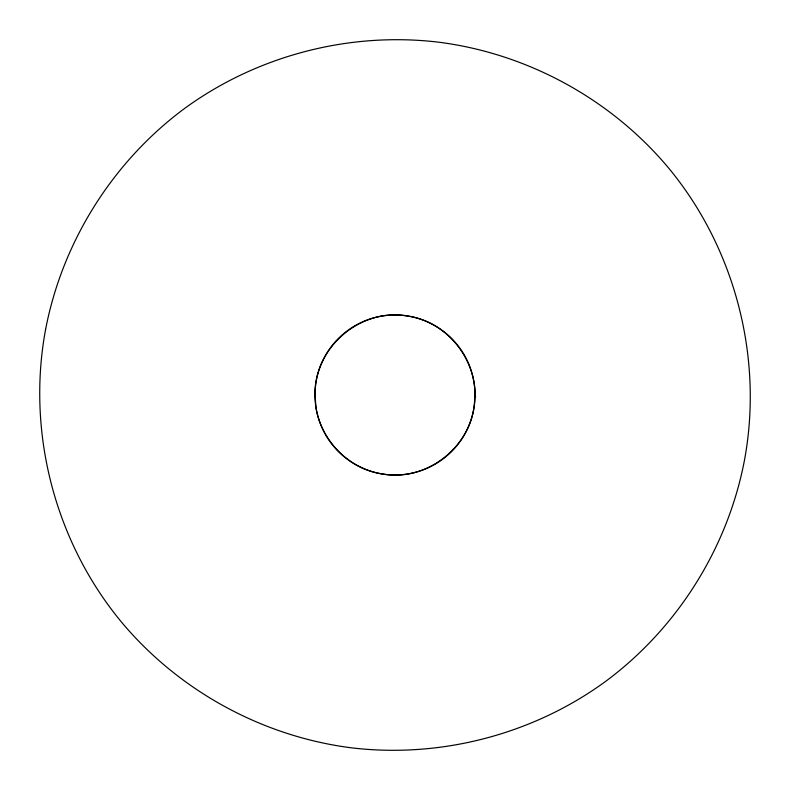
<?xml version="1.0" encoding="UTF-8"?>
<svg xmlns="http://www.w3.org/2000/svg" width="790" height="790" viewBox="0 0 790 790"><rect width="100%" height="100%" fill="white"/><g stroke="black" fill="none" stroke-linecap="round" stroke-linejoin="round"><path stroke-width="1.19" d="M474.622 396.61C475.61 443.486 428.328 482.453 382.488 474C344.647 468.51 314.519 433.226 315.012 395C313.808 347.57 360.852 307.379 407.512 316C449.875 321.885 481.495 365.405 474 407.512A79.987 79.987 0 0 1 316 407.512L315.012 395A79.987 79.987 0 0 1 395 315.012A79.987 79.987 0 0 1 474.988 395L474.622 396.61L475.669 396.61M45.603 329.391C26.406 432.17 54.935 541.96 121.739 622.392C179.271 691.003 262.635 736.517 351.461 747.824C440.366 758.449 532.292 734.572 604.785 682.007C676.872 628.889 727.531 548.546 744.397 460.61C763.594 357.831 735.065 248.04 668.261 167.608C610.729 98.997 527.365 53.483 438.539 42.176C349.634 31.551 257.708 55.428 185.216 107.993C113.128 161.111 62.469 241.454 45.603 329.391"/></g></svg>
